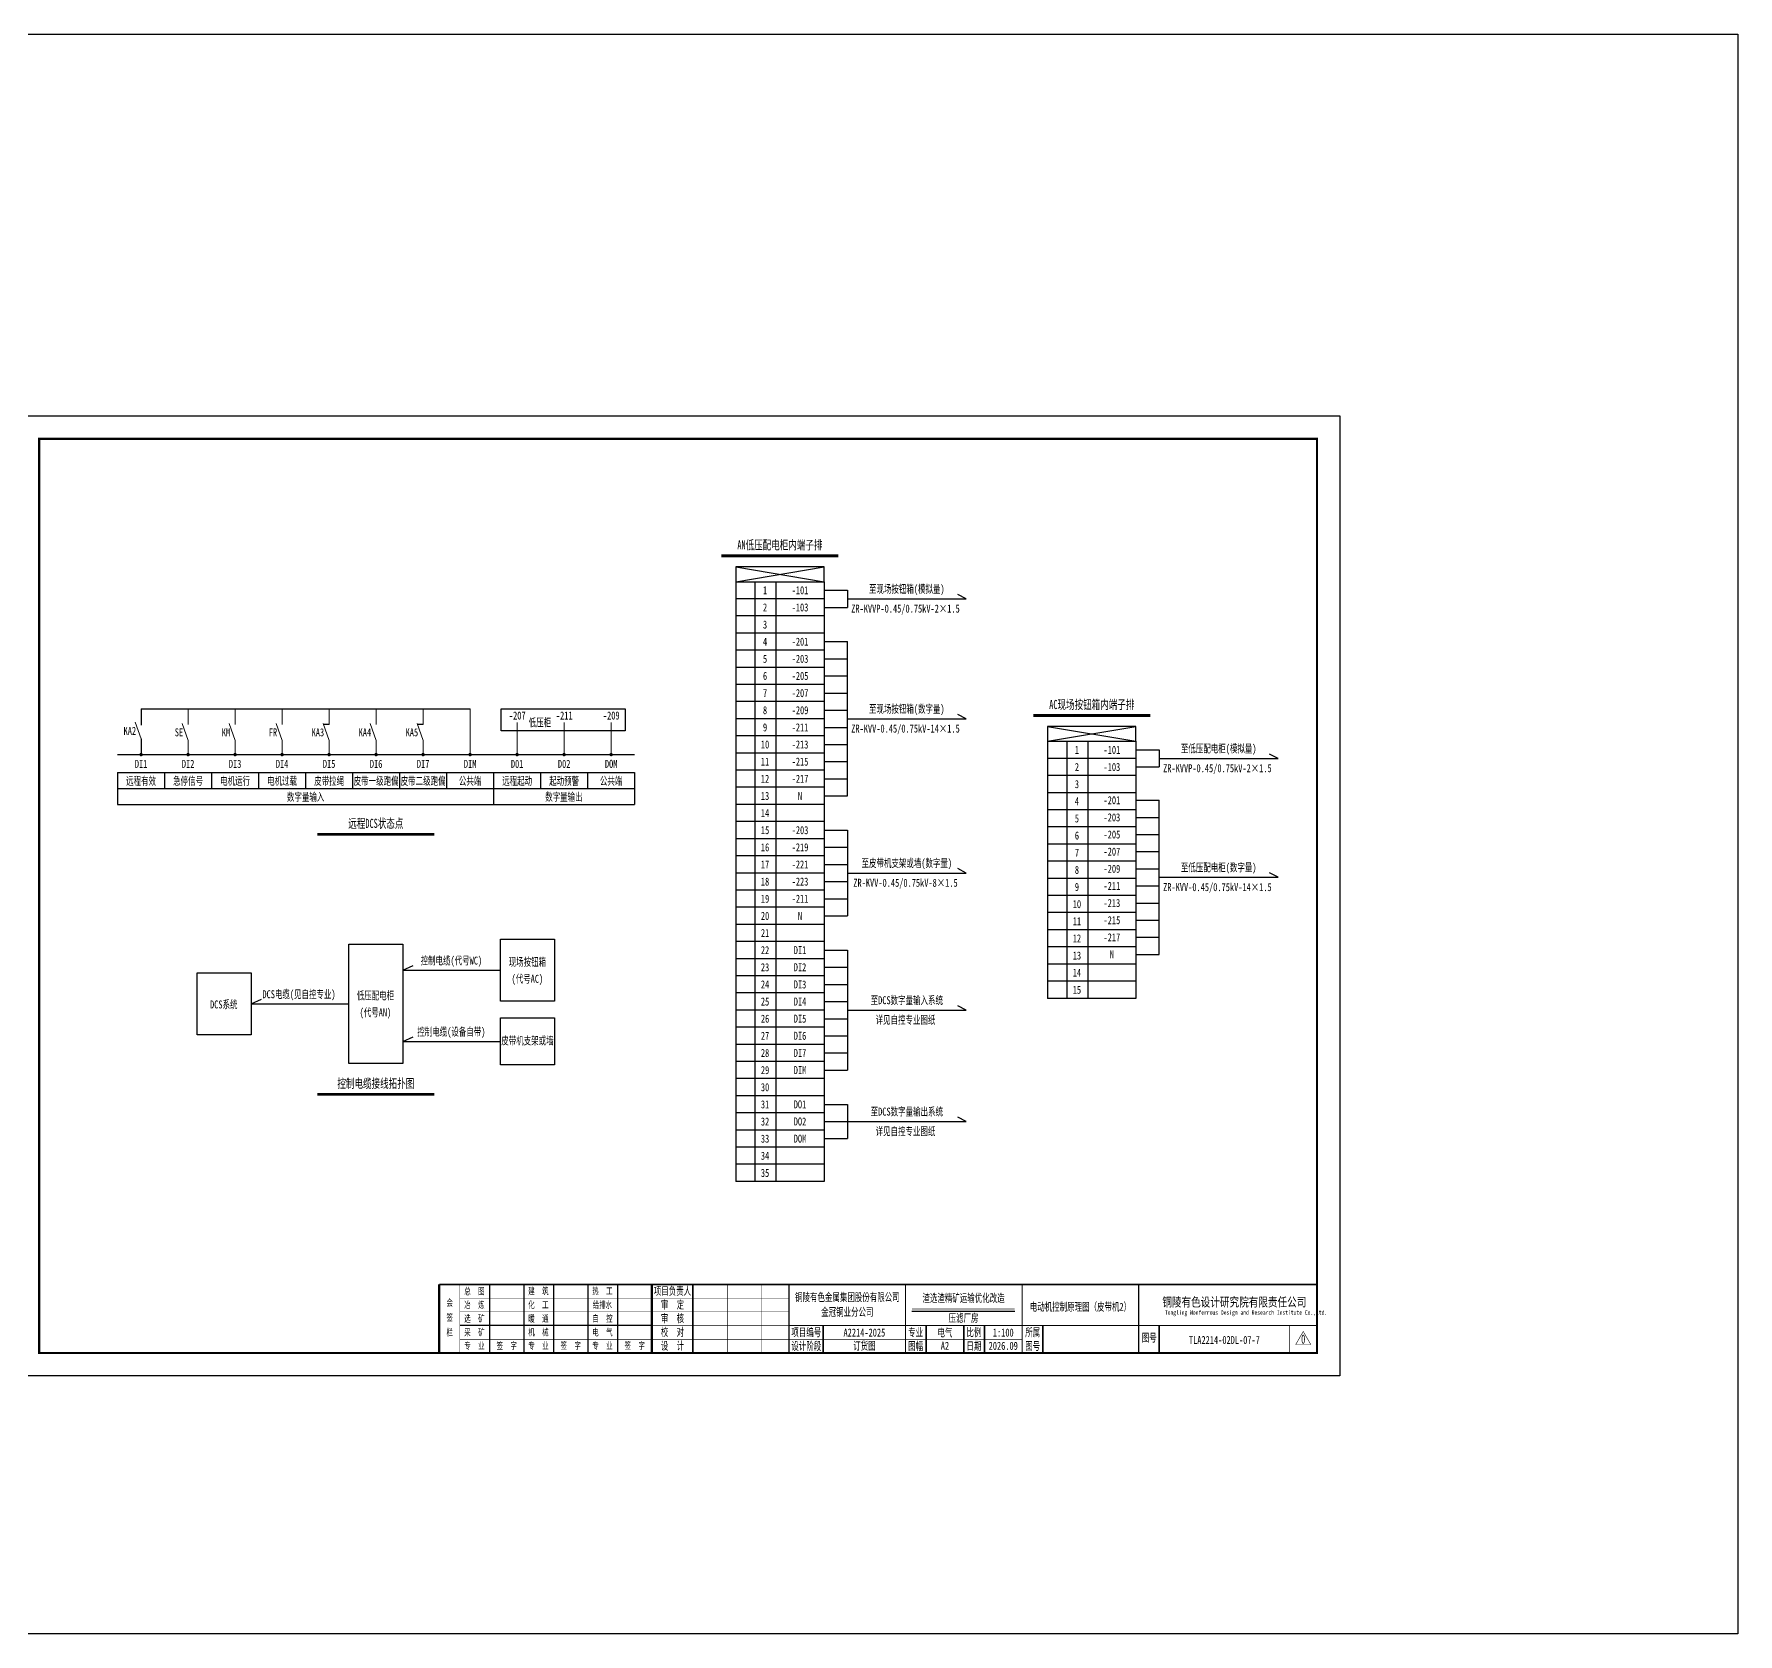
# Model space of a CAD drawing. Header units: millimetres. Extents: x 257344 to 1270023, y 272924 to 540726.
# Drawn here: x 1195484 to 1270023, y 272924 to 342924 of the extents above; entities that cross this region are included whole.
import ezdxf
from ezdxf.enums import TextEntityAlignment as Align

# ---------------------------------------------------------------- set-up
doc = ezdxf.new("R2010")
doc.units = ezdxf.units.MM
doc.linetypes.add('常规', pattern=[20, 10, 0, 10])
for name, color, linetype, lineweight in [('CAXA0层', 7, 'Continuous', 25), ('SW', 8, 'Continuous', 20), ('TEXT', 4, 'Continuous', 0)]:
    doc.layers.add(name, color=color, linetype=linetype, lineweight=lineweight)
for name, color, linetype in [('动力平面导线层', 3, '常规'), ('动力平面设备层', 1, 'Continuous'), ('图框', 7, 'Continuous'), ('标注-照明', 7, 'Continuous'), ('照明平面导线层', 3, 'Continuous'), ('照明平面设备层', 1, 'Continuous')]:
    doc.layers.add(name, color=color, linetype=linetype)
doc.styles.add('HZ', font='', dxfattribs={"width": 0.75})
doc.styles.add('标准', font='', dxfattribs={"width": 0.667})
doc.styles.get('HZ').set_extended_font_data('SimSun')
doc.styles.get('标准').set_extended_font_data('NSimSun')

# ---------------------------------------------------------------- blocks, each defined once
blk = doc.blocks.new('3')
at = {"layer": 'TEXT', "color": 7, "lineweight": 25, "style": 'HZ', "width": 0.75}
for s, height, p in [('铜陵有色设计研究院有限责任公司', 400, (221501, 249018)), ('Tongling Nonferrous Design and Research Institute Co.,Ltd.', 200, (221613, 248659))]:
    blk.add_text(s, height=height, dxfattribs=at).set_placement(p)
blk = doc.blocks.new('铜陵有色图签02')
at = {"layer": '图框', "linetype": 'Continuous', "lineweight": 50}
for p, q in [((-38401, 3003), (-38401, 1)), ((-29100, 3001), (-29100, 0))]:
    blk.add_line(p, q, dxfattribs=at)
at = {"layer": '图框', "color": 7, "linetype": 'Continuous', "lineweight": 25}
for p, q in [((-36201, 3010), (-36201, 9)), ((-34701, 3010), (-34701, 9)), ((-33401, 3017), (-33401, 16)), ((-31901, 3017), (-31901, 16)), ((-30601, 3017), (-30601, 16)), ((-29100, 1201), (-37501, 1201))]:
    blk.add_line(p, q, dxfattribs=at)
at = {"layer": '图框', "color": 7, "linetype": 'Continuous', "lineweight": 35}
for p, q in [((-27300, 3001), (-27300, 1)), ((-21600, 1197), (-21600, -3)), ((-17100, 1200), (-17100, 0)), ((-15450, 0), (-15450, 1200)), ((-14550, 1200), (-14550, 0)), ((-12000, 1201), (-12000, 1)), ((-6900, 1202), (-6900, 2))]:
    blk.add_line(p, q, dxfattribs=at)
at = {"layer": '图框', "lineweight": 25}
blk.add_line((-17723, 1830), (-13223, 1830), dxfattribs=at)
at = {"layer": '图框', "lineweight": 70, "const_width": 70}
blk.add_lwpolyline([(-17980, 3001), (0, 3001), (-38401, 3001)], dxfattribs=at)
at = {"layer": '图框', "color": 7, "linetype": 'Continuous', "lineweight": 25, "const_width": 25}
for points in [[(-37501, 3000), (-37501, 0)], [(-25800, 3001), (-25800, 1)], [(-24300, 3001), (-24300, 1)], [(-23100, 2401), (-37501, 2401)], [(-23100, 1801), (-37501, 1801)], [(-23100, 1201), (-29100, 1201)], [(-602, 943), (-932, 371), (-272, 371), (-602, 943)], [(-12900, 600), (-18000, 600), (-37501, 600)]]:
    blk.add_lwpolyline(points, dxfattribs=at)
at = {"layer": '图框', "linetype": 'Continuous', "lineweight": 50, "const_width": 50}
for points in [[(-23100, 3001), (-23100, 1)], [(-18000, 3000), (-18000, 0)]]:
    blk.add_lwpolyline(points, dxfattribs=at)
at = {"layer": '图框', "lineweight": 50, "const_width": 50}
for points in [[(-12900, 3001), (-12900, 1)], [(-7800, 3001), (-7800, 1)], [(0, 3000), (0, 0)], [(-23100, 1200), (0, 1200)]]:
    blk.add_lwpolyline(points, dxfattribs=at)
at = {"layer": '图框', "lineweight": 25, "const_width": 35}
blk.add_lwpolyline([(-17723, 1930), (-13223, 1930)], dxfattribs=at)
at = {"layer": '图框', "color": 7, "linetype": 'Continuous', "lineweight": 35, "const_width": 25}
blk.add_lwpolyline([(-1200, 1201), (-1200, 0)], dxfattribs=at)
at = {"layer": '图框', "linetype": 'Continuous', "lineweight": 70, "const_width": 70}
blk.add_lwpolyline([(-38401, 1), (0, 0)], dxfattribs=at)
at = {"layer": '图框', "lineweight": 25}
blk.add_blockref('3', (-228268, -246986), dxfattribs=at)
at = {"layer": 'TEXT', "color": 7, "lineweight": 25, "style": '标准', "width": 0.667}
for s, height, p in [('会', 300, (-37942, 2054)), ('冶  炼', 300, (-36862, 1955)), ('总  图', 300, (-36862, 2555)), ('建  筑', 300, (-34062, 2562)), ('化  工', 300, (-34062, 1962)), ('给排水', 300, (-31262, 1962)), ('热  工', 300, (-31262, 2562)), ('项目负责人', 350, (-28197, 2541)), ('审  定', 350, (-28197, 1941)), ('签', 300, (-37942, 1404)), ('选  矿', 300, (-36862, 1355)), ('暖  通', 300, (-34062, 1362)), ('自  控', 300, (-31262, 1362)), ('审  核', 350, (-28197, 1341)), ('栏', 300, (-37942, 754)), ('采  矿', 300, (-36862, 754)), ('机  械', 300, (-34062, 761)), ('电  气', 300, (-31262, 761)), ('校  对', 350, (-28197, 741)), ('项目编号', 350, (-22343, 730)), ('专业', 350, (-17559, 730)), ('比例', 350, (-15009, 730)), ('所属', 350, (-12438, 730)), ('图号', 350, (-7339, 495)), ('专  业', 300, (-36862, 170)), ('签  字', 300, (-35449, 170)), ('专  业', 300, (-34062, 177)), ('签  字', 300, (-32649, 177)), ('专  业', 300, (-31262, 177)), ('签  字', 300, (-29849, 177)), ('设  计', 350, (-28197, 139)), ('设计阶段', 350, (-22343, 130)), ('图幅', 350, (-17559, 130)), ('日期', 350, (-15009, 130)), ('图号', 350, (-12438, 130))]:
    blk.add_text(s, height=height, dxfattribs=at).set_placement(p, align=Align.CENTER)

msp = doc.modelspace()

# ---------------------------------------------------------------- linework, layer by layer
at = {"color": 2, "linetype": 'ByBlock', "lineweight": 25}
for p, q in [((1226178.5, 319614.5), (1230045.5, 318963.7)), ((1226178.5, 318963.7), (1230045.5, 319614.5)), ((1226178.5, 318963.7), (1226178.5, 292720.6)), ((1226178.5, 318963.7), (1230045.5, 318963.7)), ((1227014.4, 318963.7), (1227014.4, 292720.6)), ((1227933.8, 318963.7), (1227933.8, 292720.6)), ((1230045.5, 318963.7), (1230045.5, 292720.6)), ((1230045.5, 318213.9), (1226178.5, 318213.9)), ((1230045.5, 317464.1), (1226178.5, 317464.1)), ((1230045.5, 316714.3), (1226178.5, 316714.3)), ((1230045.5, 315964.5), (1226178.5, 315964.5)), ((1230045.5, 315214.7), (1226178.5, 315214.7)), ((1230045.5, 314464.9), (1226178.5, 314464.9)), ((1230045.5, 313715.1), (1226178.5, 313715.1)), ((1230045.5, 312965.3), (1226178.5, 312965.3)), ((1230045.5, 312215.5), (1226178.5, 312215.5)), ((1230045.5, 311465.7), (1226178.5, 311465.7)), ((1230045.5, 310715.9), (1226178.5, 310715.9)), ((1230045.5, 309966.1), (1226178.5, 309966.1)), ((1230045.5, 309216.3), (1226178.5, 309216.3)), ((1230045.5, 308466.5), (1226178.5, 308466.5)), ((1230045.5, 307716.7), (1226178.5, 307716.7)), ((1230045.5, 306966.9), (1226178.5, 306966.9)), ((1230045.5, 306217.1), (1226178.5, 306217.1)), ((1230045.5, 305467.3), (1226178.5, 305467.3)), ((1230045.5, 304717.5), (1226178.5, 304717.5)), ((1230045.5, 303967.6), (1226178.5, 303967.6)), ((1230045.5, 303217.8), (1226178.5, 303217.8)), ((1230045.5, 302468), (1226178.5, 302468)), ((1230045.5, 301718.2), (1226178.5, 301718.2)), ((1230045.5, 300968.4), (1226178.5, 300968.4)), ((1230045.5, 300218.6), (1226178.5, 300218.6)), ((1230045.5, 299468.8), (1226178.5, 299468.8)), ((1230045.5, 298719), (1226178.5, 298719)), ((1230045.5, 297969.2), (1226178.5, 297969.2)), ((1230045.5, 297219.4), (1226178.5, 297219.4)), ((1230045.5, 296469.6), (1226178.5, 296469.6)), ((1230045.5, 295719.8), (1226178.5, 295719.8)), ((1230045.5, 294970), (1226178.5, 294970)), ((1230045.5, 294220.2), (1226178.5, 294220.2)), ((1230045.5, 293470.4), (1226178.5, 293470.4)), ((1230045.5, 292720.6), (1226178.5, 292720.6))]:
    msp.add_line(p, q, dxfattribs=at)
at = {"color": 1, "linetype": 'ByBlock'}
for p, q in [((1230045.5, 318588.8), (1231064.5, 318588.8)), ((1230045.5, 317839), (1231064.5, 317839)), ((1231064.5, 318213.9), (1236265.8, 318213.9)), ((1230045.5, 316339.4), (1231064.5, 316339.4)), ((1231064.5, 309591.2), (1231064.5, 316339.4)), ((1230045.5, 315589.6), (1231064.5, 315589.6)), ((1230045.5, 314839.8), (1231064.5, 314839.8)), ((1230045.5, 314090), (1231064.5, 314090)), ((1230045.5, 313340.2), (1231064.5, 313340.2)), ((1230045.5, 312590.4), (1231064.5, 312590.4)), ((1231064.5, 312965.3), (1236265.8, 312965.3)), ((1230045.5, 311840.6), (1231064.5, 311840.6)), ((1243689.8, 311605.1), (1244708.8, 311605.1)), ((1230045.5, 311090.8), (1231064.5, 311090.8)), ((1243689.8, 310855.3), (1244708.8, 310855.3)), ((1244708.8, 311230.2), (1249910, 311230.2)), ((1230045.5, 310341), (1231064.5, 310341)), ((1230045.5, 309591.2), (1231064.5, 309591.2)), ((1243689.8, 309401.9), (1244708.8, 309401.9)), ((1244708.8, 302653.7), (1244708.8, 309401.9)), ((1243689.8, 308652.1), (1244708.8, 308652.1)), ((1230045.5, 308091.6), (1231064.5, 308091.6)), ((1243689.8, 307902.3), (1244708.8, 307902.3)), ((1230045.5, 307341.8), (1231064.5, 307341.8)), ((1243689.8, 307152.5), (1244708.8, 307152.5)), ((1230045.5, 306592), (1231064.5, 306592)), ((1243689.8, 306402.7), (1244708.8, 306402.7)), ((1230045.5, 305842.2), (1231064.5, 305842.2)), ((1231064.5, 306217.1), (1236265.8, 306217.1)), ((1243689.8, 305652.9), (1244708.8, 305652.9)), ((1244708.8, 306027.8), (1249910, 306027.8)), ((1230045.5, 305092.4), (1231064.5, 305092.4)), ((1243689.8, 304903.1), (1244708.8, 304903.1)), ((1230045.5, 304342.5), (1231064.5, 304342.5)), ((1243689.8, 304153.3), (1244708.8, 304153.3)), ((1243689.8, 303403.5), (1244708.8, 303403.5)), ((1230045.5, 302842.9), (1231064.5, 302842.9)), ((1243689.8, 302653.7), (1244708.8, 302653.7)), ((1230045.5, 302093.1), (1231064.5, 302093.1)), ((1230045.5, 301343.3), (1231064.5, 301343.3)), ((1230045.5, 300593.5), (1231064.5, 300593.5)), ((1230045.5, 299843.7), (1231064.5, 299843.7)), ((1231064.5, 300218.6), (1236265.8, 300218.6)), ((1230045.5, 299093.9), (1231064.5, 299093.9)), ((1230045.5, 298344.1), (1231064.5, 298344.1)), ((1230045.5, 297594.3), (1231064.5, 297594.3)), ((1230045.5, 296094.7), (1231064.5, 296094.7)), ((1230045.5, 295344.9), (1231064.5, 295344.9)), ((1231064.5, 295344.9), (1236265.8, 295344.9)), ((1230045.5, 294595.1), (1231064.5, 294595.1))]:
    msp.add_line(p, q, dxfattribs=at)
at = {"color": 3, "linetype": 'ByBlock', "lineweight": 25}
for p, q in [((1239822.8, 312630.8), (1243689.8, 311980)), ((1239822.8, 311980), (1243689.8, 312630.8)), ((1239822.8, 311980), (1239822.8, 300732.9)), ((1239822.8, 311980), (1243689.8, 311980)), ((1240658.7, 311980), (1240658.7, 300732.9)), ((1241578.1, 311980), (1241578.1, 300732.9)), ((1243689.8, 311980), (1243689.8, 300732.9)), ((1243689.8, 311230.2), (1239822.8, 311230.2)), ((1243689.8, 310480.4), (1239822.8, 310480.4)), ((1243689.8, 309730.6), (1239822.8, 309730.6)), ((1243689.8, 308980.8), (1239822.8, 308980.8)), ((1243689.8, 308231), (1239822.8, 308231)), ((1243689.8, 307481.2), (1239822.8, 307481.2)), ((1243689.8, 306731.4), (1239822.8, 306731.4)), ((1243689.8, 305981.6), (1239822.8, 305981.6)), ((1243689.8, 305231.8), (1239822.8, 305231.8)), ((1243689.8, 304482), (1239822.8, 304482)), ((1243689.8, 303732.2), (1239822.8, 303732.2)), ((1243689.8, 302982.4), (1239822.8, 302982.4)), ((1243689.8, 302232.6), (1239822.8, 302232.6)), ((1243689.8, 301482.8), (1239822.8, 301482.8)), ((1243689.8, 300732.9), (1239822.8, 300732.9))]:
    msp.add_line(p, q, dxfattribs=at)
at = {"color": 3}
msp.add_lwpolyline([(267543.6, 342923.7), (1270023.5, 342923.7), (1270023.5, 272923.7), (267543.6, 272923.7)], close=True, dxfattribs=at)
at = {"color": 2, "linetype": 'ByBlock', "lineweight": 25}
msp.add_lwpolyline([(1226178.5, 318963.7), (1230045.5, 318963.7), (1230045.5, 319614.5), (1226178.5, 319614.5)], close=True, dxfattribs=at)
at = {"color": 3, "linetype": 'ByBlock', "lineweight": 25}
msp.add_lwpolyline([(1239822.8, 311980), (1243689.8, 311980), (1243689.8, 312630.8), (1239822.8, 312630.8)], close=True, dxfattribs=at)
at = {"color": 7, "linetype": 'ByBlock', "lineweight": 20, "const_width": 75}
for points in [[(1200126.7, 311398.8, 1), (1200201.7, 311398.8, 1)], [(1202183.2, 311398.8, 1), (1202258.2, 311398.8, 1)], [(1204239.7, 311398.8, 1), (1204314.7, 311398.8, 1)], [(1206296.2, 311398.8, 1), (1206371.2, 311398.8, 1)], [(1208352.7, 311398.8, 1), (1208427.7, 311398.8, 1)], [(1210409.2, 311398.8, 1), (1210484.2, 311398.8, 1)], [(1212465.7, 311398.8, 1), (1212540.7, 311398.8, 1)], [(1214522.2, 311398.8, 1), (1214597.2, 311398.8, 1)], [(1216578.7, 311398.8, 1), (1216653.7, 311398.8, 1)], [(1218635.2, 311398.8, 1), (1218710.2, 311398.8, 1)], [(1220691.7, 311398.8, 1), (1220766.7, 311398.8, 1)]]:
    msp.add_lwpolyline(points, format="xyb", close=True, dxfattribs=at)
at = {"layer": 'CAXA0层', "color": 2, "linetype": 'ByBlock', "lineweight": 40}
for p, q in [((1225563, 320118), (1230661.1, 320118)), ((1207885.9, 307934.2), (1212984.1, 307934.2)), ((1207885.9, 296557.6), (1212984.1, 296557.6))]:
    msp.add_line(p, q, dxfattribs=at)
at = {"layer": 'CAXA0层', "color": 2, "linetype": 'ByBlock', "lineweight": 0}
for p, q in [((1225563, 320052.5), (1230661.1, 320052.5)), ((1207885.9, 307868.7), (1212984.1, 307868.7)), ((1207885.9, 296492.1), (1212984.1, 296492.1))]:
    msp.add_line(p, q, dxfattribs=at)
at = {"layer": 'CAXA0层', "color": 3, "linetype": 'ByBlock', "lineweight": 40}
msp.add_line((1239207.2, 313134.3), (1244305.4, 313134.3), dxfattribs=at)
at = {"layer": 'CAXA0层', "color": 3, "linetype": 'ByBlock', "lineweight": 0}
msp.add_line((1239207.2, 313068.8), (1244305.4, 313068.8), dxfattribs=at)
at = {"layer": 'SW', "color": 7, "linetype": 'ByBlock', "lineweight": 25}
for p, q in [((1199136, 310613.8), (1199136, 309217.5)), ((1199136, 310613.8), (1221757.5, 310613.8)), ((1201192.5, 310613.8), (1201192.5, 309915.6)), ((1203249, 310613.8), (1203249, 309915.6)), ((1205305.5, 310613.8), (1205305.5, 309915.6)), ((1207362, 310613.8), (1207362, 309915.6)), ((1209418.5, 310613.8), (1209418.5, 309915.6)), ((1211475, 310613.8), (1211475, 309915.6)), ((1213531.5, 310613.8), (1213531.5, 309915.6)), ((1215588, 310613.8), (1215588, 309217.5)), ((1217644.5, 310613.8), (1217644.5, 309915.6)), ((1219701, 310613.8), (1219701, 309915.6)), ((1221757.5, 310613.8), (1221757.5, 309217.5)), ((1199136, 309915.6), (1221757.5, 309915.6)), ((1199136, 309217.5), (1221757.5, 309217.5))]:
    msp.add_line(p, q, dxfattribs=at)
at = {"layer": '动力平面导线层', "color": 0, "linetype": 'ByBlock', "lineweight": -3, "ltscale": 100}
for p, q in [((1208390.2, 312722), (1208128.8, 312722)), ((1212503.2, 312722), (1212241.8, 312722))]:
    msp.add_line(p, q, dxfattribs=at)
at = {"layer": '动力平面设备层', "color": 1, "linetype": 'ByBlock', "lineweight": -3, "ltscale": 100}
for p, q in [((1231064.5, 318588.8), (1231064.5, 317839)), ((1236265.8, 318213.9), (1235889.2, 318407.1)), ((1236265.8, 312965.3), (1235889.2, 313158.5)), ((1244708.8, 311605.1), (1244708.8, 310855.3)), ((1249910, 311230.2), (1249533.4, 311423.4)), ((1231064.5, 308091.6), (1231064.5, 304342.5)), ((1236265.8, 306217.1), (1235889.2, 306410.3)), ((1249910, 306027.8), (1249533.4, 306221)), ((1231064.5, 302842.9), (1231064.5, 297594.3)), ((1236265.8, 300218.6), (1235889.2, 300411.8)), ((1231064.5, 296094.7), (1231064.5, 294595.1)), ((1236265.8, 295344.9), (1235889.2, 295538.1))]:
    msp.add_line(p, q, dxfattribs=at)
at = {"layer": '动力平面设备层', "color": 3, "linetype": 'ByBlock', "lineweight": -3, "ltscale": 100}
for p, q in [((1215921.3, 313406.5), (1221336.4, 313406.5)), ((1215921.3, 312434.1), (1215921.3, 313406.5)), ((1221336.4, 313406.5), (1221336.4, 312434.1)), ((1221336.4, 312434.1), (1215921.3, 312434.1))]:
    msp.add_line(p, q, dxfattribs=at)
at = {"layer": '图框', "linetype": 'Continuous', "lineweight": 100, "const_width": 100}
msp.add_lwpolyline([(1195708.8, 285214.5), (1251608.8, 285214.5), (1251608.8, 325214.5), (1195708.8, 325214.5)], close=True, dxfattribs=at)
at = {"layer": '标注-照明', "linetype": 'ByBlock', "lineweight": 25, "ltscale": 100}
for p, q in [((1200164.2, 313406.5), (1200164.2, 312687.6)), ((1200164.2, 313406.5), (1214559.7, 313406.5)), ((1200164.2, 312084.1), (1200164.2, 311398.8)), ((1199136, 311398.8), (1221757.5, 311398.8)), ((1211613.2, 301965.6), (1212065.9, 302168.7)), ((1211613.2, 301965.6), (1215890.5, 301965.6)), ((1204979.4, 300493.7), (1205432.1, 300696.9)), ((1204979.4, 300493.7), (1209256.8, 300493.7)), ((1211613.2, 298851.2), (1212065.9, 299054.4)), ((1211613.2, 298851.2), (1215890.5, 298851.2))]:
    msp.add_line(p, q, dxfattribs=at)
for points in [[(1209256.8, 303099.7), (1211613.2, 303099.7), (1211613.2, 297887.8), (1209256.8, 297887.8)], [(1218246.9, 300603.5), (1215890.5, 300603.5), (1215890.5, 303327.6), (1218246.9, 303327.6)], [(1204979.4, 299131.7), (1202623, 299131.7), (1202623, 301855.8), (1204979.4, 301855.8)], [(1218246.9, 297821), (1215890.5, 297821), (1215890.5, 299881.5), (1218246.9, 299881.5)]]:
    msp.add_lwpolyline(points, close=True, dxfattribs=at)
at = {"layer": '照明平面导线层', "color": 0, "linetype": 'ByBlock', "lineweight": 20}
for p, q in [((1202220.7, 312722), (1202220.7, 313406.5)), ((1204277.2, 312722), (1204277.2, 313406.5)), ((1206333.7, 312722), (1206333.7, 313406.5)), ((1208390.2, 312722), (1208390.2, 313406.5)), ((1210446.7, 312722), (1210446.7, 313406.5)), ((1212503.2, 312722), (1212503.2, 313406.5)), ((1214559.7, 311398.8), (1214559.7, 313406.5)), ((1200164.2, 312084.1), (1199902.8, 312815.2)), ((1202220.7, 312020.3), (1201959.3, 312751.4)), ((1204277.2, 312020.3), (1204015.8, 312751.4)), ((1206333.7, 312020.3), (1206072.3, 312751.4)), ((1208390.2, 312020.3), (1208128.8, 312751.4)), ((1210446.7, 312020.3), (1210185.3, 312751.4)), ((1212503.2, 312020.3), (1212241.8, 312751.4)), ((1216616.2, 311398.8), (1216616.2, 312805.1)), ((1218672.7, 311398.8), (1218672.7, 312805.1)), ((1220729.2, 311398.8), (1220729.2, 312805.1)), ((1202220.7, 311398.8), (1202220.7, 312020.3)), ((1204277.2, 311398.8), (1204277.2, 312020.3)), ((1206333.7, 311398.8), (1206333.7, 312020.3)), ((1208390.2, 311398.8), (1208390.2, 312020.3)), ((1210446.7, 311398.8), (1210446.7, 312020.3)), ((1212503.2, 311398.8), (1212503.2, 312020.3))]:
    msp.add_line(p, q, dxfattribs=at)
at = {"layer": '照明平面设备层', "color": 0, "lineweight": -3, "ltscale": 100}
msp.add_lwpolyline([(1193208.8, 326214.5), (1252608.8, 326214.5), (1252608.8, 284214.5), (1193208.8, 284214.5)], close=True, dxfattribs=at)

# ---------------------------------------------------------------- block references
at = {"layer": '图框', "lineweight": 25}
msp.add_blockref('铜陵有色图签02', (1251608.8, 285214.5), dxfattribs=at)

# ---------------------------------------------------------------- texts
at = {"layer": 'SW', "color": 2, "linetype": 'ByBlock', "lineweight": 25, "style": '标准', "width": 0.667}
for s, p in [('AN低压配电柜内端子排', (1228111.8, 320373)), ('远程DCS状态点', (1210434.8, 308189.2)), ('控制电缆接线拓扑图', (1210434.8, 296812.6))]:
    msp.add_text(s, height=400, dxfattribs=at).set_placement(p, align=Align.CENTER)
at = {"layer": 'SW', "color": 7, "linetype": 'ByBlock', "lineweight": 25, "style": '标准', "width": 0.667}
for s, p in [('1', (1227462.6, 318413.9)), ('-101', (1228991.9, 318413.9)), ('至现场按钮箱(模拟量)', (1233663.7, 318471.1)), ('2', (1227462.6, 317664.1)), ('-103', (1228991.9, 317664.1)), ('ZR-KVVP-0.45/0.75kV-2×1.5', (1233606.7, 317611.2)), ('3', (1227462.6, 316914.3)), ('4', (1227462.6, 316164.5)), ('-201', (1228991.9, 316164.5)), ('5', (1227462.6, 315414.7)), ('-203', (1228991.9, 315414.7)), ('6', (1227462.6, 314664.9)), ('-205', (1228991.9, 314664.9)), ('7', (1227462.6, 313915.1)), ('-207', (1228991.9, 313915.1)), ('-207', (1216621.9, 312932.1)), ('-211', (1218678.4, 312932.1)), ('-209', (1220734.9, 312932.1)), ('8', (1227462.6, 313165.3)), ('-209', (1228991.9, 313165.3)), ('至现场按钮箱(数字量)', (1233663.7, 313222.5)), ('低压柜', (1217610.6, 312626.2)), ('9', (1227462.6, 312415.5)), ('-211', (1228991.9, 312415.5)), ('ZR-KVV-0.45/0.75kV-14×1.5', (1233606.7, 312362.5)), ('10', (1227462.6, 311665.7)), ('-213', (1228991.9, 311665.7)), ('1', (1241106.9, 311430.2)), ('-101', (1242636.2, 311430.2)), ('至低压配电柜(模拟量)', (1247308, 311487.4)), ('DI1', (1200164.8, 310818.3)), ('DI2', (1202221.3, 310818.3)), ('DI3', (1204277.8, 310818.3)), ('DI4', (1206334.3, 310818.3)), ('DI5', (1208390.8, 310818.3)), ('DI6', (1210447.3, 310818.3)), ('DI7', (1212503.8, 310818.3)), ('DIM', (1214560.3, 310818.3)), ('D01', (1216616.8, 310818.3)), ('D02', (1218673.3, 310818.3)), ('DOM', (1220729.8, 310818.3)), ('11', (1227462.6, 310915.9)), ('-215', (1228991.9, 310915.9)), ('2', (1241106.9, 310680.4)), ('-103', (1242636.2, 310680.4)), ('ZR-KVVP-0.45/0.75kV-2×1.5', (1247251, 310627.5)), ('远程有效', (1200164.8, 310069.9)), ('急停信号', (1202221.3, 310069.9)), ('电机运行', (1204277.8, 310069.9)), ('电机过载', (1206334.3, 310069.9)), ('皮带拉绳', (1208390.8, 310069.9)), ('皮带一级跑偏', (1210447.3, 310069.9)), ('皮带二级跑偏', (1212503.8, 310069.9)), ('公共端', (1214560.3, 310069.9)), ('远程起动', (1216616.8, 310069.9)), ('起动预警', (1218673.3, 310069.9)), ('公共端', (1220729.8, 310069.9)), ('12', (1227462.6, 310166.1)), ('-217', (1228991.9, 310166.1)), ('3', (1241106.9, 309930.6)), ('数字量输入', (1207362, 309371.7)), ('数字量输出', (1218661.2, 309371.7)), ('13', (1227462.6, 309416.3)), ('N', (1228991.9, 309416.3)), ('4', (1241106.9, 309180.8)), ('-201', (1242636.2, 309227)), ('14', (1227462.6, 308666.5)), ('5', (1241106.9, 308431)), ('-203', (1242636.2, 308477.2)), ('15', (1227462.6, 307916.7)), ('-203', (1228991.9, 307916.7)), ('6', (1241106.9, 307681.2)), ('-205', (1242636.2, 307727.4)), ('16', (1227462.6, 307166.9)), ('-219', (1228991.9, 307166.9)), ('7', (1241106.9, 306931.4)), ('-207', (1242636.2, 306977.6)), ('17', (1227462.6, 306417.1)), ('-221', (1228991.9, 306417.1)), ('至皮带机支架或墙(数字量)', (1233663.7, 306474.3)), ('8', (1241106.9, 306181.6)), ('-209', (1242636.2, 306227.8)), ('至低压配电柜(数字量)', (1247308, 306285)), ('18', (1227462.6, 305667.3)), ('-223', (1228991.9, 305667.3)), ('ZR-KVV-0.45/0.75kV-8×1.5', (1233606.7, 305614.3)), ('9', (1241106.9, 305431.8)), ('-211', (1242636.2, 305478)), ('ZR-KVV-0.45/0.75kV-14×1.5', (1247251, 305425.1)), ('19', (1227462.6, 304917.5)), ('-211', (1228991.9, 304917.5)), ('10', (1241106.9, 304682)), ('-213', (1242636.2, 304728.2)), ('20', (1227462.6, 304167.6)), ('N', (1228991.9, 304167.6)), ('11', (1241106.9, 303932.2)), ('-215', (1242636.2, 303978.4)), ('21', (1227462.6, 303417.8)), ('12', (1241106.9, 303182.4)), ('-217', (1242636.2, 303228.6)), ('22', (1227462.6, 302668)), ('DI1', (1228991.9, 302668)), ('13', (1241106.9, 302432.6)), ('N', (1242636.2, 302478.8)), ('23', (1227462.6, 301918.2)), ('DI2', (1228991.9, 301918.2)), ('14', (1241106.9, 301682.8)), ('24', (1227462.6, 301168.4)), ('DI3', (1228991.9, 301168.4)), ('15', (1241106.9, 300932.9)), ('25', (1227462.6, 300418.6)), ('DI4', (1228991.9, 300418.6)), ('至DCS数字量输入系统', (1233663.7, 300475.8)), ('26', (1227462.6, 299668.8)), ('DI5', (1228991.9, 299668.8)), ('详见自控专业图纸', (1233606.7, 299615.9)), ('27', (1227462.6, 298919)), ('DI6', (1228991.9, 298919)), ('28', (1227462.6, 298169.2)), ('DI7', (1228991.9, 298169.2)), ('29', (1227462.6, 297419.4)), ('DIM', (1228991.9, 297419.4)), ('30', (1227462.6, 296669.6)), ('31', (1227462.6, 295919.8)), ('DO1', (1228991.9, 295919.8)), ('至DCS数字量输出系统', (1233663.7, 295602.1)), ('32', (1227462.6, 295170)), ('DO2', (1228991.9, 295170)), ('33', (1227462.6, 294420.2)), ('DOM', (1228991.9, 294420.2)), ('详见自控专业图纸', (1233606.7, 294742.2)), ('34', (1227462.6, 293670.4)), ('35', (1227462.6, 292920.6))]:
    msp.add_text(s, height=350, dxfattribs=at).set_placement(p, align=Align.CENTER)
at = {"layer": 'SW', "color": 3, "linetype": 'ByBlock', "lineweight": 25, "style": '标准', "width": 0.667}
msp.add_text('AC现场按钮箱内端子排', height=400, dxfattribs=at).set_placement((1241756.1, 313389.3), align=Align.CENTER)
at = {"layer": 'SW', "color": 7, "linetype": 'ByBlock', "lineweight": 25, "style": '标准', "width": 0.667}
for s, p in [('KA2', (1199947.3, 312436.5)), ('SE', (1202003.8, 312372.7)), ('KM', (1204060.3, 312372.7)), ('FR', (1206116.8, 312372.7)), ('KA3', (1208173.3, 312372.7)), ('KA4', (1210229.8, 312372.7)), ('KA5', (1212286.3, 312372.7))]:
    msp.add_text(s, height=350, dxfattribs=at).set_placement(p, align=Align.MIDDLE_RIGHT)
at = {"layer": 'SW', "color": 4, "linetype": 'ByBlock', "lineweight": 25, "style": '标准', "width": 0.667}
for s, p in [('控制电缆(代号WC)', (1213739.7, 302209.9)), ('现场按钮箱', (1217064.6, 302151.7)), ('(代号AC)', (1217064.6, 301412.8)), ('DCS系统', (1203782.9, 300291.6)), ('DCS电缆(见自控专业)', (1207073.5, 300738.1)), ('低压配电柜', (1210416.7, 300679.9)), ('(代号AN)', (1210416.7, 299941)), ('控制电缆(设备自带)', (1213739.7, 299095.6)), ('皮带机支架或墙', (1217066.8, 298708.6))]:
    msp.add_text(s, height=350, dxfattribs=at).set_placement(p, align=Align.CENTER)
at = {"layer": 'SW', "color": 4, "linetype": 'Continuous', "lineweight": 25, "style": '标准', "width": 0.667}
for s, height, p in [('铜陵有色金属集团股份有限公司', 350, (1231062.7, 287482.6)), ('渣选渣精矿运输优化改造', 350, (1236145.6, 287445.5)), ('金冠铜业分公司', 350, (1231062.7, 286834.9)), ('电动机控制原理图（皮带机2）', 350, (1241259.7, 287061.4)), ('A2214-2025', 350, (1231808.2, 285934.2)), ('电气', 350, (1235333, 285934.2)), ('压滤厂房', 350, (1236145.6, 286568.8)), ('1:100', 350, (1237883, 285934.2)), ('A2', 350, (1235333, 285354.5)), ('2026.09', 350, (1237883, 285354.5)), ('TLA2214-02DL-07-7', 350, (1247558.1, 285611)), ('0', 400, (1251006.6, 285622.4))]:
    msp.add_text(s, height=height, dxfattribs=at).set_placement(p, align=Align.CENTER)
at = {"layer": 'SW', "color": 1, "linetype": 'Continuous', "lineweight": 25, "style": '标准', "width": 0.667}
msp.add_text('订货图', height=350, dxfattribs=at).set_placement((1231808.2, 285354.5), align=Align.CENTER)

doc.saveas('drawing.dxf')
